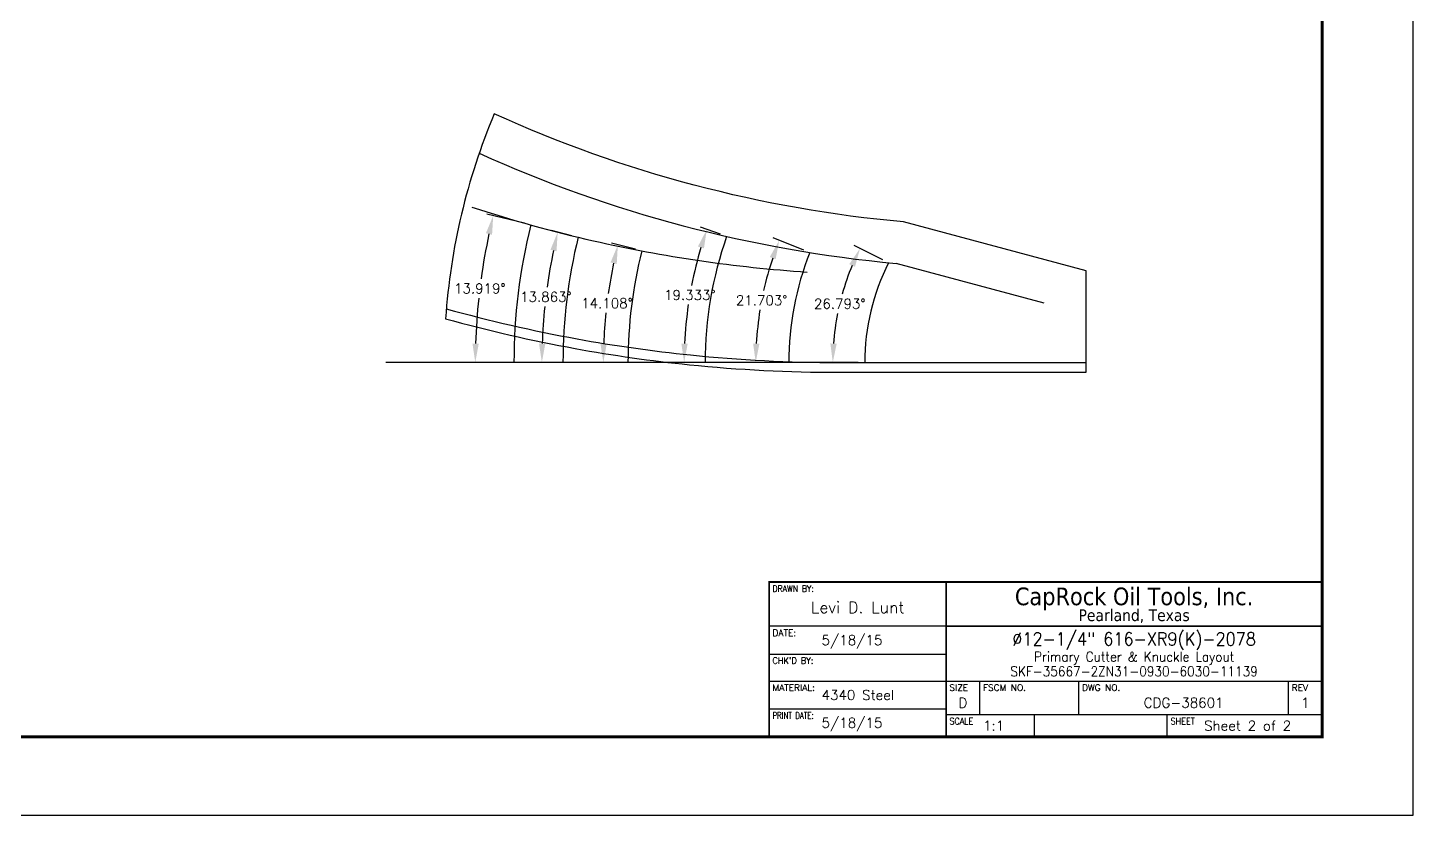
# Model space of a CAD drawing. Header units: inches. Extents: x -34 to 34, y 0 to 22.
# Drawn here: x -13.22 to 0, y 0 to 7.52 of the extents above; entities that cross this region are included whole.
import ezdxf
from ezdxf.enums import TextEntityAlignment as Align

# ---------------------------------------------------------------- set-up
doc = ezdxf.new("R2010")
doc.units = ezdxf.units.IN
doc.header["$MEASUREMENT"] = 0
doc.header["$PDMODE"] = 35
doc.layers.get('Defpoints').update_dxf_attribs({"color": 10})
doc.layers.add('Dims', color=4, linetype='Continuous')
doc.layers.add('Title Block', color=7, linetype='Continuous')
doc.styles.add('Block', font='tahoma.ttf')
doc.styles.add('RomanD', font='romand.shx', dxfattribs={"width": 0.9})
doc.styles.add('RomanS', font='romans')
doc.dimstyles.new('Copy of Standard', dxfattribs={"dimtxt": 0.094, "dimasz": 0.18, "dimexe": 0.0625, "dimexo": 0.0625, "dimgap": 0.045, "dimtad": 0, "dimtih": 1, "dimtoh": 1, "dimdec": 4, "dimzin": 4, "dimdsep": 46, "dimtxsty": 'RomanS', "dimcen": 0.09, "dimadec": 3, "dimazin": 1, "dimtfac": 1, "dimtdec": 4, "dimtofl": 0, "dimtmove": 0, "dimatfit": 1, "dimfxl": 1, "dimtolj": 1, "dimtzin": 0, "dimarcsym": 0})

# ---------------------------------------------------------------- blocks, each defined once
blk = doc.blocks.new('COT_Dblock')
at = {"layer": 'Title Block'}
for p, q in [((29.544, 1.805), (27.857, 1.805)), ((27.857, 1.539), (29.544, 1.539)), ((27.857, 1.282), (33.13, 1.282)), ((29.865, 0.961), (29.865, 1.282)), ((30.81, 0.961), (30.81, 1.282)), ((32.809, 0.961), (32.809, 1.282)), ((27.857, 1.016), (29.544, 1.016)), ((29.544, 0.961), (33.13, 0.961)), ((30.388, 0.75), (30.388, 0.961)), ((31.653, 0.75), (31.653, 0.961))]:
    blk.add_line(p, q, dxfattribs=at)
at = {"layer": 'Title Block', "color": 8}
blk.add_lwpolyline([(0, 0), (34, 0), (34, 22), (0, 22)], close=True, dxfattribs=at)
at = {"layer": 'Title Block', "const_width": 0.03}
blk.add_lwpolyline([(33.13, 21.25), (0.87, 21.25), (0.87, 0.75), (33.13, 0.75)], close=True, dxfattribs=at)
at = {"layer": 'Title Block', "const_width": 0.0169}
for points in [[(27.857, 0.75), (27.857, 2.227), (33.13, 2.227)], [(29.544, 0.75), (29.544, 2.227)], [(29.544, 1.805), (33.13, 1.805)]]:
    blk.add_lwpolyline(points, dxfattribs=at)
at = {"layer": 'Title Block', "style": 'RomanS'}
for s, width, p in [('DRAWN BY:', 0.86, (27.888, 2.195)), ("CHK'D BY:", 0.91, (27.888, 1.508)), ('PRINT DATE:', 0.78, (27.888, 0.985)), ('SCALE', 0.9, (29.575, 0.93)), ('SHEET', 0.9, (31.685, 0.93))]:
    blk.add_text(s, height=0.0625, dxfattribs=dict(at, width=width)).set_placement(p, align=Align.TOP_LEFT)
at = {"layer": 'Title Block', "style": 'Block'}
for s, height, p in [('CapRock Oil Tools, Inc.', 0.16875, (31.337, 2.09)), ('Pearland, Texas', 0.1125, (31.337, 1.91))]:
    blk.add_text(s, height=height, dxfattribs=at).set_placement(p, align=Align.MIDDLE_CENTER)
at = {"layer": 'Title Block', "style": 'RomanS'}
for s, p in [('DATE:', (27.888, 1.773)), ('MATERIAL:', (27.888, 1.25)), ('SIZE', (29.575, 1.25)), ('FSCM NO.', (29.896, 1.25)), ('DWG NO.', (30.841, 1.25)), ('REV', (32.841, 1.25))]:
    blk.add_text(s, height=0.0625, dxfattribs=at).set_placement(p, align=Align.TOP_LEFT)
at = {"layer": 'Title Block', "color": 3, "style": 'RomanS'}
blk.add_text('D', height=0.094, dxfattribs=at).set_placement((29.704, 1.121), align=Align.TOP_CENTER)
at = {"layer": 'Title Block', "color": 1, "style": 'RomanS', "flags": 8}
for tag, p in [('FNAME', (0.62, 3.75)), ('REVDATE', (0.62, 2.25)), ('USER', (0.62, 0.75))]:
    blk.add_attdef(tag, text='', height=0.047, rotation=90, dxfattribs=at).set_placement(p, align=Align.BOTTOM_LEFT)
at = {"layer": 'Title Block', "color": 3, "style": 'RomanS', "flags": 8}
blk.add_attdef('DRAWN', text='', height=0.11, dxfattribs=at).set_placement((28.7, 1.984), align=Align.MIDDLE_CENTER)
for tag, p in [('DDATE', (28.356, 1.672)), ('CHECK', (28.356, 1.406)), ('MATRL', (28.356, 1.149)), ('PDATE', (28.356, 0.883)), ('SCALE', (29.896, 0.855)), ('SHEET', (32.005, 0.855))]:
    blk.add_attdef(tag, text='', height=0.094, dxfattribs=at).set_placement(p, align=Align.MIDDLE_LEFT)
at = {"layer": 'Title Block', "color": 3, "style": 'RomanD', "width": 0.9, "flags": 8}
for tag, height, p in [('TITL1', 0.125, (31.337, 1.684)), ('TITL2', 0.094, (31.337, 1.514)), ('TITL3', 0.094, (31.337, 1.374))]:
    blk.add_attdef(tag, text='', height=height, dxfattribs=at).set_placement(p, align=Align.MIDDLE_CENTER)
at = {"layer": 'Title Block', "color": 3, "style": 'RomanS', "flags": 8}
for tag, p in [('FSCM#', (30.337, 1.121)), ('DWG#', (31.81, 1.121)), ('REV#', (32.97, 1.121))]:
    blk.add_attdef(tag, text='', height=0.094, dxfattribs=at).set_placement(p, align=Align.TOP_CENTER)
blk = doc.blocks.new('*D256')
at = {"layer": 'Defpoints', "color": 0, "transparency": 16777216}
for p in [(-8.418, 5.636), (-8.871, 5.262), (-8.578, 4.323), (-3.12, 4.323)]:
    blk.add_point(p, dxfattribs=at)
at = {"layer": 'Dims', "color": 0, "lineweight": -2, "transparency": 16777216}
for p, q in [((-8.479, 5.651), (-8.837, 5.739)), ((-8.641, 4.323), (-9.01, 4.323))]:
    blk.add_line(p, q, dxfattribs=at)
for start, end in [(167.8509, 172.1283), (173.9509, 178.2301)]:
    blk.add_arc((-3.12, 4.323), 5.827, start, end, dxfattribs=at)
at = {"layer": 'Dims', "color": 0, "transparency": 16777216}
for points in [[(-8.846, 5.556), (-8.787, 5.542), (-8.776, 5.724)], [(-8.914, 4.502), (-8.974, 4.503), (-8.947, 4.323)]]:
    blk.add_solid(points, dxfattribs=at)
at = {"layer": 'Dims', "color": 0, "transparency": 16777216, "insert": (-8.904, 5.029), "char_height": 0.094, "attachment_point": 5, "style": 'RomanS'}
blk.add_mtext('\\A1;13.919°', dxfattribs=at)
blk = doc.blocks.new('*D257')
at = {"layer": 'Defpoints', "color": 0, "transparency": 16777216}
for p in [(-7.965, 5.518), (-8.245, 5.157), (-8.111, 4.323), (-3.12, 4.323)]:
    blk.add_point(p, dxfattribs=at)
at = {"layer": 'Dims', "color": 0, "lineweight": -2, "transparency": 16777216}
for p, q in [((-8.026, 5.533), (-8.221, 5.582)), ((-8.173, 4.323), (-8.374, 4.323))]:
    blk.add_line(p, q, dxfattribs=at)
for start, end in [(168.1233, 172.0446), (174.0901, 178.0136)]:
    blk.add_arc((-3.12, 4.323), 5.192, start, end, dxfattribs=at)
at = {"layer": 'Dims', "color": 0, "transparency": 16777216}
for points in [[(-8.23, 5.398), (-8.172, 5.385), (-8.161, 5.567)], [(-8.279, 4.502), (-8.339, 4.503), (-8.312, 4.323)]]:
    blk.add_solid(points, dxfattribs=at)
at = {"layer": 'Dims', "color": 0, "transparency": 16777216, "insert": (-8.274, 4.949), "char_height": 0.094, "attachment_point": 5, "style": 'RomanS'}
blk.add_mtext('\\A1;13.863°', dxfattribs=at)
blk = doc.blocks.new('*D258')
at = {"layer": 'Defpoints', "color": 0, "transparency": 16777216}
for p in [(-7.359, 5.388), (-7.664, 5.075), (-7.491, 4.323), (-3.12, 4.323)]:
    blk.add_point(p, dxfattribs=at)
at = {"layer": 'Dims', "color": 0, "lineweight": -2, "transparency": 16777216}
for p, q in [((-7.419, 5.403), (-7.648, 5.461)), ((-7.553, 4.323), (-7.789, 4.323))]:
    blk.add_line(p, q, dxfattribs=at)
for start, end in [(168.1307, 171.7912), (174.0975, 177.7609)]:
    blk.add_arc((-3.12, 4.323), 4.606, start, end, dxfattribs=at)
at = {"layer": 'Dims', "color": 0, "transparency": 16777216}
for points in [[(-7.657, 5.277), (-7.598, 5.263), (-7.587, 5.445)], [(-7.693, 4.502), (-7.753, 4.503), (-7.726, 4.323)]]:
    blk.add_solid(points, dxfattribs=at)
at = {"layer": 'Dims', "color": 0, "transparency": 16777216, "insert": (-7.691, 4.888), "char_height": 0.094, "attachment_point": 5, "style": 'RomanS'}
blk.add_mtext('\\A1;14.108°', dxfattribs=at)
blk = doc.blocks.new('*D259')
at = {"layer": 'Defpoints', "color": 0, "transparency": 16777216}
for p in [(-6.55, 5.526), (-6.858, 5.178), (-6.754, 4.323), (-3.12, 4.323)]:
    blk.add_point(p, dxfattribs=at)
at = {"layer": 'Dims', "color": 0, "lineweight": -2, "transparency": 16777216}
for p, q in [((-6.608, 5.547), (-6.798, 5.613)), ((-6.817, 4.323), (-7.018, 4.323))]:
    blk.add_line(p, q, dxfattribs=at)
for start, end in [(163.3563, 168.9363), (171.725, 177.3108)]:
    blk.add_arc((-3.12, 4.323), 3.835, start, end, dxfattribs=at)
at = {"layer": 'Dims', "color": 0, "transparency": 16777216}
for points in [[(-6.823, 5.43), (-6.766, 5.412), (-6.739, 5.592)], [(-6.921, 4.502), (-6.981, 4.503), (-6.955, 4.323)]]:
    blk.add_solid(points, dxfattribs=at)
at = {"layer": 'Dims', "color": 0, "transparency": 16777216, "insert": (-6.901, 4.967), "char_height": 0.094, "attachment_point": 5, "style": 'RomanS'}
blk.add_mtext('\\A1;19.333°', dxfattribs=at)
blk = doc.blocks.new('*D260')
at = {"layer": 'Defpoints', "color": 0, "transparency": 16777216}
for p in [(-5.756, 5.372), (-6.172, 5.11), (-5.957, 4.323), (-3.12, 4.323)]:
    blk.add_point(p, dxfattribs=at)
at = {"layer": 'Dims', "color": 0, "lineweight": -2, "transparency": 16777216}
for p, q in [((-5.814, 5.395), (-6.107, 5.511)), ((-6.02, 4.323), (-6.334, 4.323))]:
    blk.add_line(p, q, dxfattribs=at)
for start, end in [(161.5696, 167.4408), (170.8468, 176.7277)]:
    blk.add_arc((-3.12, 4.323), 3.152, start, end, dxfattribs=at)
at = {"layer": 'Dims', "color": 0, "transparency": 16777216}
for points in [[(-6.138, 5.329), (-6.082, 5.309), (-6.048, 5.488)], [(-6.237, 4.502), (-6.297, 4.503), (-6.272, 4.323)]]:
    blk.add_solid(points, dxfattribs=at)
at = {"layer": 'Dims', "color": 0, "transparency": 16777216, "insert": (-6.216, 4.916), "char_height": 0.094, "attachment_point": 5, "style": 'RomanS'}
blk.add_mtext('\\A1;21.703°', dxfattribs=at)
blk = doc.blocks.new('*D261')
at = {"layer": 'Defpoints', "color": 0, "transparency": 16777216}
for p in [(-5.005, 5.275), (-5.42, 5.064), (-5.232, 4.323), (-3.12, 4.323)]:
    blk.add_point(p, dxfattribs=at)
at = {"layer": 'Dims', "color": 0, "lineweight": -2, "transparency": 16777216}
for p, q in [((-5.061, 5.303), (-5.333, 5.44)), ((-5.295, 4.323), (-5.599, 4.323))]:
    blk.add_line(p, q, dxfattribs=at)
for start, end in [(157.4751, 164.3504), (168.8357, 175.7319)]:
    blk.add_arc((-3.12, 4.323), 2.417, start, end, dxfattribs=at)
at = {"layer": 'Dims', "color": 0, "transparency": 16777216}
for points in [[(-5.38, 5.261), (-5.325, 5.236), (-5.277, 5.412)], [(-5.5, 4.501), (-5.56, 4.504), (-5.537, 4.323)]]:
    blk.add_solid(points, dxfattribs=at)
at = {"layer": 'Dims', "color": 0, "transparency": 16777216, "insert": (-5.471, 4.883), "char_height": 0.094, "attachment_point": 5, "style": 'RomanS'}
blk.add_mtext('\\A1;26.793°', dxfattribs=at)

msp = doc.modelspace()

# ---------------------------------------------------------------- linework, layer by layer
at = {"color": 1, "linetype": 'Continuous'}
for p, q in [((-3.52123, 4.88955), (-4.93364, 5.26801)), ((-5.48223, 4.32264), (-9.80107, 4.32264))]:
    msp.add_line(p, q, dxfattribs=at)
at = {"color": 7, "linetype": 'Continuous'}
msp.add_lwpolyline([(-9.2305, 4.73998, 0.02267272), (-7.99366, 4.45599, 0.01963887), (-6.90523, 4.30139, 0.02546021), (-5.48223, 4.22889), (-3.11973, 4.22889), (-3.11973, 5.19764), (-4.86295, 5.66473, -0.08470989), (-8.76596, 6.6966, -0.08470989)], format="xyb", dxfattribs=at)
at = {"color": 1, "linetype": 'Continuous'}
for points in [[(-8.9795, 5.80545, 0.0230059), (-7.81884, 5.48422, 0.01963887), (-6.80814, 5.29537, 0.01971906), (-5.78155, 5.18612, 0.01971906)], [(-9.22324, 4.83528, 0.0230059), (-7.97684, 4.54822, 0.01963887), (-6.8957, 4.39466, 0.02546021), (-5.48223, 4.32264), (-3.11973, 4.32264)]]:
    msp.add_lwpolyline(points, format="xyb", dxfattribs=at)
msp.add_arc((-3.11973, 4.32264), 6.125, 157.195623, 176.092939)
msp.add_arc((-3.79101, 17.61676), 12.4015, 245.62289, 264.713442, dxfattribs=at)
at = {"layer": 'Dims'}
for radius, start in [(5.45864, 166.081022), (4.99102, 166.136945), (3.63475, 160.6671), (4.37077, 165.891591), (2.8376, 158.297347), (2.11244, 153.206954)]:
    msp.add_arc((-3.11973, 4.32264), radius, start, 180, dxfattribs=at)

# ---------------------------------------------------------------- block references
at = {"layer": 'Title Block'}
ref = msp.add_blockref('COT_Dblock', (-34, 0), dxfattribs=at)
ref.add_attrib('TITL1', 'Ø12-1/4" 616-XR9(K)-2078', dxfattribs={"color": 3, "height": 0.125, "style": 'RomanD', "width": 0.9, "flags": 8}).set_placement((-2.66297, 1.68353), align=Align.MIDDLE_CENTER)
ref.add_attrib('TITL2', 'Primary Cutter & Knuckle Layout', dxfattribs={"color": 3, "height": 0.094, "style": 'RomanD', "width": 0.9, "flags": 8}).set_placement((-2.66297, 1.51432), align=Align.MIDDLE_CENTER)
ref.add_attrib('TITL3', 'SKF-35667-2ZN31-0930-6030-11139', dxfattribs={"color": 3, "height": 0.094, "style": 'RomanD', "width": 0.9, "flags": 8}).set_placement((-2.66297, 1.37392), align=Align.MIDDLE_CENTER)
ref.add_attrib('DWG#', 'CDG-38601', dxfattribs={"color": 3, "height": 0.094, "style": 'RomanS', "flags": 8}).set_placement((-2.19047, 1.12125), align=Align.TOP_CENTER)
ref.add_attrib('REV#', '1', dxfattribs={"color": 3, "height": 0.094, "style": 'RomanS', "flags": 8}).set_placement((-1.03031, 1.12125), align=Align.TOP_CENTER)
ref.add_attrib('SHEET', 'Sheet 2 of 2', dxfattribs={"color": 3, "height": 0.094, "style": 'RomanS', "flags": 8}).set_placement((-1.99469, 0.85547), align=Align.MIDDLE_LEFT)
ref.add_attrib('SCALE', '1:1', dxfattribs={"color": 3, "height": 0.094, "style": 'RomanS', "flags": 8}).set_placement((-4.10406, 0.85547), align=Align.MIDDLE_LEFT)
ref.add_attrib('DRAWN', 'Levi D. Lunt', dxfattribs={"color": 3, "height": 0.11, "style": 'RomanS', "flags": 8}).set_placement((-5.29969, 1.98438), align=Align.MIDDLE_CENTER)
ref.add_attrib('DDATE', '5/18/15', dxfattribs={"color": 3, "height": 0.094, "style": 'RomanS', "flags": 8}).set_placement((-5.6441, 1.6718), align=Align.MIDDLE_LEFT)
ref.add_attrib('MATRL', '4340 Steel', dxfattribs={"color": 3, "height": 0.094, "style": 'RomanS', "flags": 8}).set_placement((-5.6441, 1.14867), align=Align.MIDDLE_LEFT)
ref.add_attrib('PDATE', '5/18/15', dxfattribs={"color": 3, "height": 0.094, "style": 'RomanS', "flags": 8}).set_placement((-5.6441, 0.88289), align=Align.MIDDLE_LEFT)

# ---------------------------------------------------------------- dimensions: what is measured, and where the dimension line sits
at = {"layer": 'Dims'}
for base, p1, p2, picture, middle in [((-8.87084, 5.26228), (-8.41809, 5.63571), (-8.57837, 4.32264), '*D256', (-8.90416, 5.02872)), ((-8.24457, 5.15654), (-7.96537, 5.51849), (-8.11075, 4.32264), '*D257', (-8.27402, 4.94925)), ((-6.85844, 5.17813), (-6.54952, 5.52594), (-6.75448, 4.32264), '*D259', (-6.90062, 4.96664)), ((-7.66411, 5.07541), (-7.35866, 5.38804), (-7.4905, 4.32264), '*D258', (-7.69117, 4.88833)), ((-6.17192, 5.11019), (-5.75619, 5.37195), (-5.95733, 4.32264), '*D260', (-6.21552, 4.91606)), ((-5.42013, 5.06396), (-5.00538, 5.27486), (-5.23217, 4.32264), '*D261', (-5.47086, 4.8826))]:
    dim = msp.add_angular_dim_3p(base=base, center=(-3.11973, 4.32264), p1=p1, p2=p2, dimstyle='Copy of Standard', dxfattribs=at)
    dim.commit()
    dim.dimension.update_dxf_attribs({"geometry": picture, "text_midpoint": middle})

doc.saveas('drawing.dxf')
